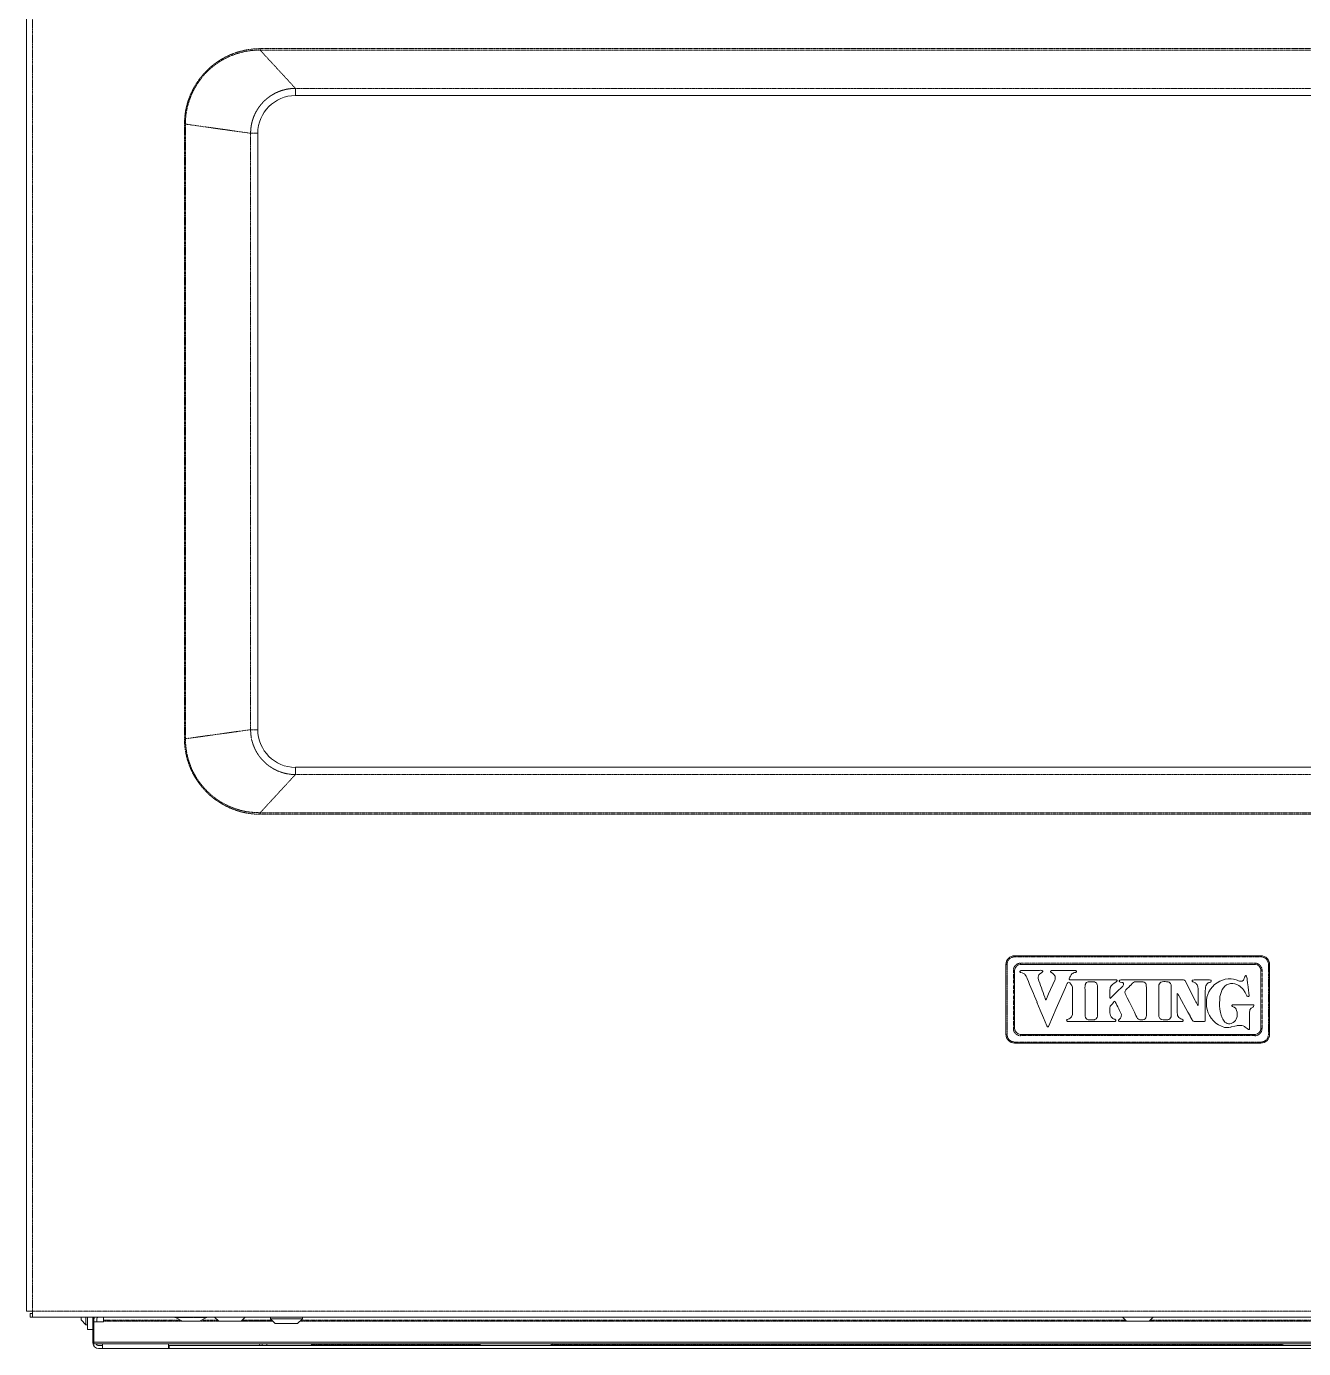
# Model space of a CAD drawing. Header units: millimetres. Extents: x 60499 to 556746, y 248297 to 497145.
# Drawn here: x 493954 to 508191, y 422627 to 437357 of the extents above; entities that cross this region are included whole.
import ezdxf

# ---------------------------------------------------------------- set-up
doc = ezdxf.new("R2010")
doc.units = ezdxf.units.MM
doc.linetypes.add('PHANTOM', pattern=[20, 10, -2, 2, -2, 2, -2])

msp = doc.modelspace()

# ---------------------------------------------------------------- linework, layer by layer
at = {"color": 7, "lineweight": 13, "ltscale": 0.03937}
for p, q in [((493954, 423045), (493954, 439589)), ((496953, 436587), (515731, 436587)), ((496533, 429522), (496533, 436167)), ((515731, 429103), (496953, 429103)), ((504872, 426128), (504872, 426905)), ((504970, 427003), (507714, 427003)), ((507650, 426906), (505035, 426906)), ((507812, 426905), (507812, 426128)), ((507714, 426030), (504970, 426030)), ((505035, 426127), (507650, 426127)), ((518661, 422976), (494023, 422976)), ((517945, 422699), (494707, 422699)), ((517945, 422681), (494707, 422681)), ((495536, 422627), (494801, 422627)), ((495544, 422660), (517107, 422660)), ((495544, 422627), (517107, 422627))]:
    msp.add_line(p, q, dxfattribs=at)
at = {"color": 7, "linetype": 'PHANTOM', "lineweight": 13, "ltscale": 0.03937}
for p, q in [((494023, 423045), (494023, 439589)), ((496560, 437110), (516124, 437110)), ((496560, 437092), (516124, 437092)), ((496953, 436667), (515731, 436667)), ((496953, 436667), (515731, 436667)), ((495715, 429421), (495715, 436269)), ((495726, 429421), (495726, 436269)), ((496453, 436167), (495726, 436269)), ((496453, 429522), (496453, 436167)), ((496453, 429522), (496453, 436167)), ((496453, 429522), (495726, 429421)), ((515731, 429023), (496953, 429023)), ((515731, 429023), (496953, 429023)), ((516124, 428597), (496560, 428597)), ((516124, 428579), (496560, 428579)), ((504885, 426127), (504885, 426906)), ((504970, 426991), (507714, 426991)), ((507650, 426920), (505035, 426920)), ((507799, 426906), (507799, 426127)), ((507714, 426042), (504970, 426042)), ((505035, 426113), (507650, 426113)), ((518661, 423045), (494023, 423045)), ((495669, 422944), (494812, 422944)), ((495690, 422933), (494812, 422933)), ((506216, 422933), (497005, 422933)), ((506205, 422944), (497016, 422944)), ((515679, 422933), (506470, 422933)), ((515668, 422944), (506481, 422944)), ((497131, 422669), (499011, 422669)), ((499807, 422669), (507961, 422669))]:
    msp.add_line(p, q, dxfattribs=at)
at = {"color": 7, "linetype": 'PHANTOM', "lineweight": 13, "ltscale": 0.000532736}
for p, q in [((496560, 437092), (496560, 437110)), ((496560, 428597), (496560, 428579))]:
    msp.add_line(p, q, dxfattribs=at)
at = {"color": 7, "linetype": 'PHANTOM', "lineweight": 13, "ltscale": 0.017224}
for p, q in [((496953, 436667), (496560, 437092)), ((496953, 429023), (496560, 428597))]:
    msp.add_line(p, q, dxfattribs=at)
at = {"color": 7, "linetype": 'PHANTOM', "lineweight": 13, "ltscale": 0.002375}
for p, q in [((496953, 436587), (496953, 436667)), ((496533, 436167), (496453, 436167)), ((496533, 429522), (496453, 429522)), ((496953, 429103), (496953, 429023))]:
    msp.add_line(p, q, dxfattribs=at)
at = {"color": 7, "linetype": 'PHANTOM', "lineweight": 13, "ltscale": 5.58688e-06}
for p, q in [((496953, 436667), (496953, 436667)), ((496953, 429023), (496953, 429023))]:
    msp.add_line(p, q, dxfattribs=at)
at = {"color": 7, "linetype": 'PHANTOM', "lineweight": 13, "ltscale": 3.36414e-06}
for p, q in [((496453, 436167), (496453, 436167)), ((496453, 429522), (496453, 429522))]:
    msp.add_line(p, q, dxfattribs=at)
at = {"color": 7, "linetype": 'PHANTOM', "lineweight": 13, "ltscale": 0.000342061}
for p, q in [((504970, 427003), (504970, 426991)), ((507714, 427003), (507714, 426991))]:
    msp.add_line(p, q, dxfattribs=at)
at = {"color": 7, "linetype": 'PHANTOM', "lineweight": 13, "ltscale": 0.000428808}
for p, q in [((505035, 426906), (505035, 426920)), ((507650, 426906), (507650, 426920))]:
    msp.add_line(p, q, dxfattribs=at)
at = {"color": 7, "linetype": 'PHANTOM', "lineweight": 13, "ltscale": 0.019357}
for p, q in [((504956, 426842), (504956, 426192)), ((507728, 426192), (507728, 426842))]:
    msp.add_line(p, q, dxfattribs=at)
at = {"color": 7, "lineweight": 13, "ltscale": 0.019292}
for p, q in [((504969, 426841), (504969, 426193)), ((507715, 426193), (507715, 426841))]:
    msp.add_line(p, q, dxfattribs=at)
at = {"color": 7, "lineweight": 13, "ltscale": 0.005341}
msp.add_line((505246, 426840), (505067, 426840), dxfattribs=at)
at = {"color": 7, "lineweight": 13, "ltscale": 5.24012e-05}
msp.add_line((505389, 426840), (505387, 426840), dxfattribs=at)
at = {"color": 7, "lineweight": 13, "ltscale": 0.004971}
msp.add_line((505598, 426840), (505431, 426840), dxfattribs=at)
at = {"color": 7, "lineweight": 13, "ltscale": 4.67569e-05}
msp.add_line((505576, 426743), (505576, 426745), dxfattribs=at)
at = {"color": 7, "lineweight": 13, "ltscale": 3.68235e-05}
msp.add_line((505641, 426840), (505639, 426840), dxfattribs=at)
at = {"color": 7, "lineweight": 13, "ltscale": 1.65543e-05}
msp.add_line((505658, 426831), (505657, 426832), dxfattribs=at)
at = {"color": 7, "lineweight": 13, "ltscale": 1.65199e-05}
msp.add_line((507439, 426736), (507438, 426736), dxfattribs=at)
at = {"color": 7, "lineweight": 13, "ltscale": 2.2698e-05}
msp.add_line((505549, 426681), (505549, 426681), dxfattribs=at)
at = {"color": 7, "lineweight": 13, "ltscale": 0.01452}
msp.add_line((506098, 426734), (505610, 426734), dxfattribs=at)
at = {"color": 7, "lineweight": 13, "ltscale": 0.008055}
msp.add_line((505616, 426637), (505616, 426367), dxfattribs=at)
at = {"color": 7, "lineweight": 13, "ltscale": 0.000179639}
msp.add_line((505755, 426623), (505755, 426617), dxfattribs=at)
at = {"color": 7, "lineweight": 13, "ltscale": 0.00151}
msp.add_line((505799, 426714), (505850, 426714), dxfattribs=at)
at = {"color": 7, "lineweight": 13, "ltscale": 1.31454e-05}
msp.add_line((506036, 426651), (506036, 426651), dxfattribs=at)
at = {"color": 7, "lineweight": 13, "ltscale": 1.35956e-05}
msp.add_line((506105, 426715), (506105, 426715), dxfattribs=at)
at = {"color": 7, "lineweight": 13, "ltscale": 0.018014}
msp.add_line((506783, 426734), (506178, 426734), dxfattribs=at)
at = {"color": 7, "lineweight": 13, "ltscale": 0.000793104}
msp.add_line((506264, 426677), (506282, 426696), dxfattribs=at)
at = {"color": 7, "lineweight": 13, "ltscale": 7.63263e-05}
msp.add_line((506380, 426714), (506383, 426714), dxfattribs=at)
at = {"color": 7, "lineweight": 13, "ltscale": 2.85595e-05}
msp.add_line((506413, 426709), (506414, 426709), dxfattribs=at)
at = {"color": 7, "lineweight": 13, "ltscale": 2.92034e-05}
msp.add_line((506435, 426683), (506436, 426682), dxfattribs=at)
at = {"color": 7, "lineweight": 13, "ltscale": 5.53293e-05}
msp.add_line((506577, 426602), (506577, 426604), dxfattribs=at)
at = {"color": 7, "lineweight": 13, "ltscale": 4.42303e-05}
msp.add_line((506614, 426713), (506615, 426713), dxfattribs=at)
at = {"color": 7, "lineweight": 13, "ltscale": 9.07184e-05}
msp.add_line((506851, 426734), (506848, 426734), dxfattribs=at)
at = {"color": 7, "lineweight": 13, "ltscale": 5.28809e-05}
msp.add_line((506876, 426716), (506875, 426718), dxfattribs=at)
at = {"color": 7, "lineweight": 13, "ltscale": 0.007044}
msp.add_line((506983, 426505), (506876, 426716), dxfattribs=at)
at = {"color": 7, "lineweight": 13, "ltscale": 0.00434}
msp.add_line((507118, 426734), (506972, 426734), dxfattribs=at)
at = {"color": 7, "lineweight": 13, "ltscale": 1.97451e-05}
msp.add_line((506984, 426700), (506985, 426699), dxfattribs=at)
at = {"color": 7, "lineweight": 13, "ltscale": 0.005628}
msp.add_line((507016, 426637), (507016, 426448), dxfattribs=at)
at = {"color": 7, "lineweight": 13, "ltscale": 9.13725e-05}
msp.add_line((507095, 426605), (507095, 426608), dxfattribs=at)
at = {"color": 7, "lineweight": 13, "ltscale": 0.004285}
msp.add_line((507095, 426461), (507095, 426605), dxfattribs=at)
at = {"color": 7, "lineweight": 13, "ltscale": 3.13846e-05}
msp.add_line((505307, 426540), (505306, 426541), dxfattribs=at)
at = {"color": 7, "lineweight": 13, "ltscale": 4.55302e-05}
msp.add_line((505332, 426540), (505332, 426538), dxfattribs=at)
at = {"color": 7, "lineweight": 13, "ltscale": 1.63404e-05}
msp.add_line((506032, 426588), (506032, 426588), dxfattribs=at)
at = {"color": 7, "lineweight": 13, "ltscale": 0.000926042}
msp.add_line((506032, 426556), (506032, 426588), dxfattribs=at)
at = {"color": 7, "lineweight": 13, "ltscale": 2.77574e-05}
msp.add_line((506032, 426556), (506032, 426556), dxfattribs=at)
at = {"color": 7, "lineweight": 13, "ltscale": 0.006367}
msp.add_line((506782, 426367), (506782, 426581), dxfattribs=at)
at = {"color": 7, "lineweight": 13, "ltscale": 0.000542319}
msp.add_line((506800, 426560), (506809, 426544), dxfattribs=at)
at = {"color": 7, "lineweight": 13, "ltscale": 0.000460262}
msp.add_line((506990, 426491), (506983, 426505), dxfattribs=at)
at = {"color": 7, "lineweight": 13, "ltscale": 0.000457782}
msp.add_line((506997, 426477), (506990, 426491), dxfattribs=at)
at = {"color": 7, "lineweight": 13, "ltscale": 0.004378}
msp.add_line((507095, 426314), (507095, 426461), dxfattribs=at)
at = {"color": 7, "lineweight": 13, "ltscale": 1.71533e-05}
msp.add_line((507256, 426513), (507256, 426513), dxfattribs=at)
at = {"color": 7, "lineweight": 13, "ltscale": 0.006506}
msp.add_line((507626, 426457), (507407, 426457), dxfattribs=at)
at = {"color": 7, "lineweight": 13, "ltscale": 1.38281e-05}
msp.add_line((505578, 426301), (505577, 426300), dxfattribs=at)
at = {"color": 7, "lineweight": 13, "ltscale": 0.000211348}
msp.add_line((505755, 426393), (505755, 426385), dxfattribs=at)
at = {"color": 7, "lineweight": 13, "ltscale": 9.083e-05}
msp.add_line((505889, 426316), (505890, 426319), dxfattribs=at)
at = {"color": 7, "lineweight": 13, "ltscale": 0.0006988}
msp.add_line((505893, 426411), (505893, 426434), dxfattribs=at)
at = {"color": 7, "lineweight": 13, "ltscale": 0.001124}
msp.add_line((506032, 426367), (506032, 426405), dxfattribs=at)
at = {"color": 7, "lineweight": 13, "ltscale": 2.79409e-05}
msp.add_line((506138, 426394), (506139, 426393), dxfattribs=at)
at = {"color": 7, "lineweight": 13, "ltscale": 2.59656e-05}
msp.add_line((506160, 426342), (506160, 426341), dxfattribs=at)
at = {"color": 7, "lineweight": 13, "ltscale": 2.54725e-05}
msp.add_line((506715, 426402), (506715, 426401), dxfattribs=at)
at = {"color": 7, "lineweight": 13, "ltscale": 6.24385e-05}
msp.add_line((506715, 426337), (506715, 426335), dxfattribs=at)
at = {"color": 7, "lineweight": 13, "ltscale": 2.28006e-05}
msp.add_line((506822, 426300), (506821, 426300), dxfattribs=at)
at = {"color": 7, "lineweight": 13, "ltscale": 0.000198537}
msp.add_line((506925, 426333), (506928, 426327), dxfattribs=at)
at = {"color": 7, "lineweight": 13, "ltscale": 0.001235}
msp.add_line((506928, 426327), (506948, 426291), dxfattribs=at)
at = {"color": 7, "lineweight": 13, "ltscale": 0.000112476}
msp.add_line((507095, 426311), (507095, 426314), dxfattribs=at)
at = {"color": 7, "lineweight": 13, "ltscale": 5.96097e-05}
msp.add_line((507598, 426412), (507600, 426413), dxfattribs=at)
at = {"color": 7, "lineweight": 13, "ltscale": 2.74364e-05}
msp.add_line((507627, 426432), (507628, 426433), dxfattribs=at)
at = {"color": 7, "lineweight": 13, "ltscale": 1.00735e-05}
msp.add_line((505328, 426222), (505328, 426222), dxfattribs=at)
at = {"color": 7, "lineweight": 13, "ltscale": 3.29381e-05}
msp.add_line((505351, 426222), (505352, 426223), dxfattribs=at)
at = {"color": 7, "lineweight": 13, "ltscale": 1.42931e-05}
msp.add_line((505551, 426279), (505551, 426279), dxfattribs=at)
at = {"color": 7, "lineweight": 13, "ltscale": 0.00942}
msp.add_line((505588, 426269), (505905, 426269), dxfattribs=at)
at = {"color": 7, "lineweight": 13, "ltscale": 4.62394e-05}
msp.add_line((505845, 426290), (505846, 426290), dxfattribs=at)
at = {"color": 7, "lineweight": 13, "ltscale": 0.000251591}
msp.add_line((506155, 426269), (506164, 426269), dxfattribs=at)
at = {"color": 7, "lineweight": 13, "ltscale": 8.23677e-05}
msp.add_line((506610, 426292), (506607, 426293), dxfattribs=at)
at = {"color": 7, "lineweight": 13, "ltscale": 3.17129e-05}
msp.add_line((506677, 426291), (506676, 426291), dxfattribs=at)
at = {"color": 7, "lineweight": 13, "ltscale": 0.001209}
msp.add_line((506755, 426269), (506796, 426269), dxfattribs=at)
at = {"color": 7, "lineweight": 13, "ltscale": 0.002181}
msp.add_line((506987, 426269), (507060, 426269), dxfattribs=at)
at = {"color": 7, "lineweight": 13, "ltscale": 0.000296981}
msp.add_line((507060, 426269), (507070, 426269), dxfattribs=at)
at = {"color": 7, "lineweight": 13, "ltscale": 3.31889e-05}
msp.add_line((507298, 426284), (507297, 426285), dxfattribs=at)
at = {"color": 7, "lineweight": 13, "ltscale": 0.000144646}
msp.add_line((507404, 426260), (507400, 426257), dxfattribs=at)
at = {"color": 7, "lineweight": 13, "ltscale": 0.000190123}
msp.add_line((507562, 426192), (507567, 426188), dxfattribs=at)
at = {"color": 7, "linetype": 'PHANTOM', "lineweight": 13, "ltscale": 0.000342001}
for p, q in [((504970, 426030), (504970, 426042)), ((507714, 426030), (507714, 426042))]:
    msp.add_line(p, q, dxfattribs=at)
at = {"color": 7, "linetype": 'PHANTOM', "lineweight": 13, "ltscale": 0.000428868}
for p, q in [((505035, 426127), (505035, 426113)), ((507650, 426127), (507650, 426113))]:
    msp.add_line(p, q, dxfattribs=at)
at = {"color": 7, "lineweight": 13, "ltscale": 0.00205}
for q in [(493954, 423045), (494023, 422976)]:
    msp.add_line((494023, 423045), q, dxfattribs=at)
at = {"color": 7, "lineweight": 13, "ltscale": 0.0012}
msp.add_line((493994, 422976), (493994, 423016), dxfattribs=at)
at = {"color": 7, "lineweight": 13, "ltscale": 0.000850017}
for p, q in [((494023, 423016), (493994, 423016)), ((494023, 422976), (493994, 422976))]:
    msp.add_line(p, q, dxfattribs=at)
at = {"color": 7, "lineweight": 13, "ltscale": 0.000887653}
msp.add_line((494564, 422976), (494564, 422946), dxfattribs=at)
at = {"color": 7, "lineweight": 13, "ltscale": 0.002227}
for p, q in [((494564, 422946), (494617, 422893)), ((496726, 422905), (496673, 422958)), ((496977, 422905), (497030, 422958))]:
    msp.add_line(p, q, dxfattribs=at)
at = {"color": 7, "lineweight": 13, "ltscale": 0.000395827}
msp.add_line((494617, 422963), (494617, 422976), dxfattribs=at)
at = {"color": 7, "lineweight": 13, "ltscale": 0.002067}
msp.add_line((494617, 422963), (494617, 422893), dxfattribs=at)
at = {"color": 7, "lineweight": 13, "ltscale": 0.004025}
for p, q in [((494635, 422841), (494635, 422976)), ((494694, 422976), (494694, 422841))]:
    msp.add_line(p, q, dxfattribs=at)
at = {"color": 7, "lineweight": 13, "ltscale": 0.007274}
msp.add_line((494696, 422976), (494696, 422732), dxfattribs=at)
at = {"color": 7, "lineweight": 13, "ltscale": 0.000532916}
msp.add_line((494707, 422958), (494707, 422976), dxfattribs=at)
at = {"color": 7, "lineweight": 13, "ltscale": 0.000975782}
for p, q in [((494707, 422958), (494707, 422925)), ((494737, 422958), (494737, 422925))]:
    msp.add_line(p, q, dxfattribs=at)
at = {"color": 7, "lineweight": 13, "ltscale": 0.003125}
msp.add_line((494707, 422925), (494812, 422925), dxfattribs=at)
at = {"color": 7, "lineweight": 13, "ltscale": 0.006752}
msp.add_line((494707, 422925), (494707, 422699), dxfattribs=at)
at = {"color": 7, "lineweight": 13, "ltscale": 0.000951752}
msp.add_line((494812, 422976), (494812, 422944), dxfattribs=at)
at = {"color": 7, "lineweight": 13, "ltscale": 0.000321876}
msp.add_line((494812, 422944), (494812, 422933), dxfattribs=at)
at = {"color": 7, "lineweight": 13, "ltscale": 0.00023513}
msp.add_line((494812, 422933), (494812, 422925), dxfattribs=at)
at = {"color": 7, "linetype": 'PHANTOM', "lineweight": 13, "ltscale": 0.010349}
msp.add_line((495962, 422971), (495614, 422971), dxfattribs=at)
at = {"color": 7, "lineweight": 13, "ltscale": 0.002582}
for p, q in [((495692, 422932), (495614, 422971)), ((495884, 422932), (495962, 422971))]:
    msp.add_line(p, q, dxfattribs=at)
at = {"color": 7, "linetype": 'PHANTOM', "lineweight": 13, "ltscale": 0.00573}
msp.add_line((495692, 422932), (495884, 422932), dxfattribs=at)
at = {"color": 7, "lineweight": 13, "ltscale": 0.005507}
msp.add_line((495696, 422932), (495881, 422932), dxfattribs=at)
at = {"color": 7, "linetype": 'PHANTOM', "lineweight": 13, "ltscale": 0.006221}
msp.add_line((496095, 422933), (495886, 422933), dxfattribs=at)
at = {"color": 7, "linetype": 'PHANTOM', "lineweight": 13, "ltscale": 0.005255}
msp.add_line((496084, 422944), (495908, 422944), dxfattribs=at)
at = {"color": 7, "lineweight": 13, "ltscale": 0.001874}
for p, q in [((496097, 422932), (496052, 422976)), ((496348, 422932), (496392, 422976)), ((506217, 422932), (506173, 422976)), ((506469, 422932), (506513, 422976))]:
    msp.add_line(p, q, dxfattribs=at)
at = {"color": 7, "lineweight": 13, "ltscale": 0.003738}
for p, q in [((496097, 422932), (496222, 422932)), ((496348, 422932), (496222, 422932)), ((506217, 422932), (506343, 422932)), ((506469, 422932), (506343, 422932))]:
    msp.add_line(p, q, dxfattribs=at)
at = {"color": 7, "linetype": 'PHANTOM', "lineweight": 13, "ltscale": 0.010347}
msp.add_line((496697, 422933), (496350, 422933), dxfattribs=at)
at = {"color": 7, "linetype": 'PHANTOM', "lineweight": 13, "ltscale": 0.009703}
msp.add_line((496686, 422944), (496360, 422944), dxfattribs=at)
at = {"color": 7, "lineweight": 13, "ltscale": 0.000549977}
for p, q in [((496673, 422958), (496673, 422976)), ((497030, 422958), (497030, 422976))]:
    msp.add_line(p, q, dxfattribs=at)
at = {"color": 7, "lineweight": 13, "ltscale": 0.004665}
msp.add_line((496673, 422958), (496830, 422958), dxfattribs=at)
at = {"color": 7, "lineweight": 13, "ltscale": 0.00596}
msp.add_line((497030, 422958), (496830, 422958), dxfattribs=at)
at = {"color": 7, "lineweight": 13, "ltscale": 0.000550007}
msp.add_line((494617, 422893), (494635, 422893), dxfattribs=at)
at = {"color": 7, "lineweight": 13, "ltscale": 0.00175}
msp.add_line((494694, 422841), (494635, 422841), dxfattribs=at)
at = {"color": 7, "lineweight": 13, "ltscale": 0.003282}
msp.add_line((496726, 422905), (496836, 422905), dxfattribs=at)
at = {"color": 7, "lineweight": 13, "ltscale": 0.004193}
msp.add_line((496977, 422905), (496836, 422905), dxfattribs=at)
at = {"color": 7, "lineweight": 13, "ltscale": 0.001246}
for p, q in [((494696, 422690), (494696, 422732)), ((494759, 422660), (494801, 422660)), ((494759, 422627), (494801, 422627))]:
    msp.add_line(p, q, dxfattribs=at)
at = {"color": 7, "lineweight": 13, "ltscale": 0.00033305}
msp.add_line((494696, 422732), (494707, 422732), dxfattribs=at)
at = {"color": 7, "lineweight": 13, "ltscale": 0.000514774}
msp.add_line((494707, 422699), (494707, 422681), dxfattribs=at)
at = {"color": 7, "lineweight": 13, "ltscale": 0.001619}
for p, q in [((494801, 422681), (494801, 422627)), ((495536, 422681), (495536, 422627))]:
    msp.add_line(p, q, dxfattribs=at)
at = {"color": 7, "lineweight": 13, "ltscale": 0.000249998}
for p, q in [((495536, 422660), (495544, 422660)), ((495536, 422627), (495544, 422627))]:
    msp.add_line(p, q, dxfattribs=at)
at = {"color": 7, "lineweight": 13, "ltscale": 0.000999991}
msp.add_line((495544, 422627), (495544, 422660), dxfattribs=at)
at = {"color": 7, "lineweight": 13, "ltscale": 0.000619483}
for p, q in [((496582, 422681), (496582, 422660)), ((496634, 422681), (496634, 422660)), ((497131, 422660), (497131, 422681)), ((499011, 422681), (499011, 422660)), ((507961, 422681), (507961, 422660))]:
    msp.add_line(p, q, dxfattribs=at)
at = {"color": 7, "linetype": 'PHANTOM', "lineweight": 13, "ltscale": 0.03937}
for points in [[(495715, 436269), (495716, 436298), (495719, 436345), (495727, 436409), (495740, 436472), (495758, 436533), (495781, 436594), (495808, 436652), (495840, 436708), (495875, 436762), (495915, 436812), (495959, 436860), (496006, 436904), (496056, 436944), (496109, 436980), (496165, 437012), (496223, 437040), (496283, 437064), (496345, 437082), (496408, 437096), (496472, 437105), (496530, 437109), (496560, 437110)], [(495726, 436269), (495728, 436323), (495733, 436377), (495742, 436430), (495754, 436482), (495772, 436541), (495795, 436599), (495821, 436654), (495852, 436707), (495887, 436758), (495925, 436807), (495967, 436852), (496012, 436894), (496060, 436932), (496111, 436967), (496164, 436998), (496219, 437024), (496277, 437047), (496336, 437065), (496388, 437077), (496441, 437086), (496494, 437091), (496527, 437092), (496560, 437092)], [(496560, 428579), (496531, 428580), (496473, 428584), (496409, 428593), (496346, 428607), (496284, 428626), (496224, 428649), (496166, 428677), (496110, 428709), (496056, 428745), (496006, 428785), (495959, 428829), (495916, 428877), (495876, 428927), (495840, 428981), (495810, 429033), (495784, 429088), (495762, 429145), (495744, 429203), (495731, 429262), (495721, 429322), (495716, 429382), (495715, 429421)], [(496560, 428597), (496506, 428598), (496452, 428603), (496399, 428610), (496339, 428624), (496281, 428642), (496223, 428664), (496168, 428690), (496114, 428720), (496064, 428755), (496015, 428793), (495970, 428835), (495928, 428880), (495889, 428928), (495854, 428978), (495823, 429032), (495796, 429087), (495774, 429144), (495757, 429196), (495744, 429248), (495735, 429301), (495729, 429355), (495727, 429388), (495726, 429421)], [(504872, 426905), (504872, 426905), (504872, 426905), (504873, 426905), (504873, 426905), (504876, 426906), (504885, 426906)], [(507812, 426905), (507812, 426905), (507812, 426905), (507812, 426905), (507811, 426905), (507808, 426906), (507799, 426906)], [(504969, 426841), (504969, 426841), (504969, 426841), (504969, 426841), (504969, 426841), (504966, 426841), (504956, 426842)], [(507715, 426841), (507715, 426841), (507715, 426841), (507715, 426841), (507715, 426841), (507718, 426841), (507728, 426842)], [(504969, 426193), (504969, 426193), (504969, 426192), (504969, 426192), (504969, 426192), (504966, 426192), (504956, 426192)], [(507715, 426193), (507715, 426193), (507715, 426192), (507715, 426192), (507715, 426192), (507718, 426192), (507728, 426192)], [(504872, 426128), (504872, 426128), (504872, 426128), (504873, 426128), (504873, 426128), (504876, 426127), (504885, 426127)], [(507812, 426128), (507812, 426128), (507812, 426128), (507812, 426128), (507811, 426128), (507808, 426127), (507799, 426127)]]:
    msp.add_lwpolyline(points, dxfattribs=at)
at = {"color": 7, "lineweight": 13, "ltscale": 0.03937}
for points in [[(505037, 426837), (505032, 426833), (505029, 426828), (505029, 426824), (505031, 426821), (505036, 426817), (505039, 426816)], [(505039, 426816), (505055, 426814), (505070, 426807), (505078, 426801), (505085, 426793), (505097, 426776), (505104, 426762), (505110, 426748)], [(505067, 426840), (505056, 426840), (505044, 426839)], [(505231, 426750), (505231, 426764), (505234, 426778), (505241, 426790), (505249, 426800), (505259, 426807), (505274, 426816)], [(505268, 426840), (505261, 426841), (505246, 426840)], [(505274, 426816), (505278, 426819), (505282, 426823), (505283, 426827), (505283, 426831), (505281, 426834), (505275, 426837)], [(505387, 426840), (505378, 426838), (505372, 426833), (505369, 426828), (505370, 426823), (505374, 426819), (505379, 426816)], [(505379, 426816), (505396, 426806), (505404, 426799), (505411, 426791), (505416, 426783), (505420, 426775), (505422, 426763), (505421, 426750)], [(505431, 426840), (505403, 426840), (505389, 426840)], [(505576, 426745), (505586, 426766), (505591, 426777), (505601, 426792), (505609, 426800), (505618, 426807), (505627, 426812), (505637, 426815), (505648, 426816)], [(505600, 426734), (505589, 426735), (505584, 426736), (505580, 426737), (505579, 426738)], [(505639, 426840), (505625, 426840), (505598, 426840)], [(505657, 426832), (505655, 426835), (505652, 426838), (505645, 426840), (505641, 426840)], [(505648, 426816), (505652, 426818), (505655, 426820), (505657, 426824), (505658, 426827), (505658, 426831)], [(507384, 426745), (507351, 426745), (507318, 426741), (507287, 426732), (507256, 426720), (507227, 426703), (507199, 426682), (507175, 426658), (507153, 426631), (507136, 426601), (507123, 426572), (507114, 426541), (507109, 426509), (507108, 426476)], [(507438, 426736), (507411, 426743), (507384, 426745)], [(507533, 426766), (507529, 426750), (507526, 426743), (507521, 426733), (507517, 426728), (507511, 426724), (507505, 426721), (507498, 426719), (507491, 426719)], [(507553, 426776), (507550, 426781), (507548, 426782), (507545, 426782), (507542, 426780), (507539, 426777), (507535, 426769), (507533, 426766)], [(507561, 426746), (507558, 426764), (507555, 426772)], [(505417, 426732), (505349, 426578), (505332, 426540)], [(505352, 426223), (505434, 426414), (505536, 426651), (505549, 426681)], [(505549, 426681), (505555, 426693), (505558, 426698), (505563, 426705), (505569, 426710)], [(505569, 426710), (505577, 426706), (505585, 426701), (505598, 426688), (505607, 426672), (505613, 426655), (505616, 426637)], [(505756, 426678), (505755, 426667), (505754, 426645), (505755, 426623)], [(505755, 426617), (505755, 426439), (505755, 426393)], [(505799, 426714), (505789, 426712), (505779, 426709), (505772, 426705), (505766, 426700), (505761, 426692), (505758, 426684), (505756, 426678)], [(505891, 426680), (505887, 426691), (505881, 426700), (505872, 426707), (505861, 426712), (505850, 426714)], [(505893, 426434), (505894, 426543), (505893, 426651)], [(506032, 426588), (506032, 426619), (506033, 426639), (506035, 426647), (506036, 426651)], [(506036, 426651), (506047, 426667), (506061, 426682), (506080, 426696)], [(506176, 426666), (506106, 426596), (506036, 426526)], [(506080, 426696), (506097, 426708), (506105, 426715)], [(506111, 426728), (506110, 426732), (506106, 426734), (506104, 426734), (506098, 426734)], [(506105, 426715), (506110, 426720), (506111, 426722), (506111, 426728)], [(506135, 426720), (506137, 426716), (506140, 426712), (506145, 426710), (506147, 426710)], [(506161, 426735), (506152, 426734), (506144, 426732)], [(506147, 426710), (506163, 426707), (506171, 426706), (506176, 426703), (506181, 426700), (506184, 426696), (506185, 426691), (506184, 426685), (506182, 426679), (506176, 426666)], [(506214, 426559), (506205, 426575), (506202, 426584), (506200, 426597), (506202, 426610), (506210, 426622)], [(506210, 426622), (506225, 426639), (506241, 426655), (506257, 426671)], [(506282, 426696), (506293, 426705), (506305, 426711), (506311, 426713)], [(506312, 426713), (506326, 426714), (506353, 426714), (506380, 426714)], [(506383, 426714), (506396, 426713), (506403, 426712), (506413, 426709)], [(506414, 426709), (506424, 426702), (506431, 426693), (506435, 426683)], [(506436, 426682), (506437, 426672), (506438, 426646)], [(506438, 426646), (506439, 426596), (506438, 426545)], [(506577, 426667), (506579, 426680), (506584, 426692), (506591, 426702), (506601, 426709), (506614, 426713)], [(506577, 426604), (506577, 426646), (506577, 426667)], [(506577, 426340), (506577, 426523), (506577, 426602)], [(506680, 426712), (506691, 426709), (506700, 426703), (506707, 426694), (506713, 426681), (506715, 426667), (506715, 426663)], [(506715, 426663), (506716, 426621), (506715, 426536), (506715, 426402)], [(506848, 426734), (506815, 426735), (506783, 426734)], [(506867, 426729), (506863, 426732), (506854, 426734), (506851, 426734)], [(506875, 426718), (506870, 426726), (506867, 426729)], [(506972, 426734), (506959, 426733), (506954, 426731), (506950, 426728), (506949, 426723), (506950, 426720), (506952, 426716)], [(506952, 426716), (506953, 426715), (506955, 426714), (506961, 426711), (506981, 426701), (506984, 426700)], [(506985, 426699), (506992, 426694), (506998, 426687), (507003, 426680), (507007, 426672), (507013, 426655), (507016, 426637)], [(507095, 426608), (507096, 426638), (507098, 426652), (507101, 426667), (507107, 426680)], [(507137, 426705), (507143, 426707), (507150, 426708), (507155, 426710), (507160, 426716), (507162, 426723)], [(507162, 426723), (507160, 426728), (507156, 426731), (507152, 426732), (507142, 426734)], [(507256, 426513), (507259, 426548), (507267, 426582), (507275, 426605), (507285, 426626), (507297, 426646), (507313, 426664), (507332, 426678), (507353, 426688), (507377, 426693)], [(507377, 426693), (507402, 426694), (507425, 426690), (507448, 426682), (507468, 426671), (507482, 426661), (507494, 426650), (507508, 426637), (507520, 426622), (507539, 426593), (507555, 426563)], [(507491, 426719), (507475, 426720), (507464, 426725), (507451, 426731), (507439, 426736)], [(505219, 426485), (505256, 426398), (505293, 426310), (505328, 426222)], [(505318, 426511), (505317, 426513), (505315, 426516), (505310, 426528), (505307, 426540)], [(505332, 426538), (505326, 426524), (505323, 426519), (505320, 426513), (505318, 426511)], [(506036, 426526), (506034, 426528), (506032, 426534), (506032, 426543), (506032, 426556)], [(506032, 426405), (506032, 426415), (506032, 426427), (506033, 426435), (506033, 426439), (506034, 426441), (506035, 426442)], [(506061, 426469), (506069, 426479), (506077, 426488), (506087, 426496)], [(506087, 426496), (506088, 426495), (506090, 426492), (506094, 426484), (506101, 426472)], [(506306, 426373), (506250, 426486), (506226, 426534), (506214, 426558)], [(506782, 426581), (506786, 426580), (506791, 426577), (506793, 426574), (506797, 426565)], [(506809, 426544), (506901, 426376), (506925, 426333)], [(507016, 426448), (507014, 426449), (507012, 426451), (507008, 426457), (506999, 426473), (506997, 426477)], [(507108, 426476), (507110, 426439), (507116, 426403), (507127, 426369), (507142, 426336), (507162, 426306), (507185, 426278), (507212, 426254), (507242, 426233), (507274, 426217), (507309, 426205)], [(507297, 426285), (507289, 426298), (507282, 426312), (507271, 426341), (507263, 426372), (507258, 426408), (507255, 426444), (507254, 426479), (507256, 426513)], [(507391, 426448), (507392, 426444), (507394, 426442), (507398, 426438), (507404, 426434)], [(507407, 426457), (507399, 426455), (507394, 426452)], [(507555, 426563), (507559, 426557), (507563, 426552), (507568, 426549), (507573, 426549), (507578, 426551), (507583, 426557)], [(507628, 426433), (507634, 426438), (507637, 426445), (507638, 426451), (507635, 426455), (507628, 426457), (507626, 426457)], [(505559, 426294), (505554, 426292), (505551, 426290), (505549, 426285), (505551, 426279)], [(505577, 426300), (505568, 426297), (505559, 426294)], [(505616, 426367), (505613, 426349), (505607, 426331), (505602, 426323), (505597, 426315), (505588, 426307), (505578, 426301)], [(505755, 426385), (505755, 426357), (505755, 426337)], [(505846, 426290), (505859, 426291), (505864, 426293), (505872, 426296), (505880, 426302), (505887, 426311), (505889, 426316)], [(505890, 426319), (505892, 426326), (505893, 426340)], [(505893, 426340), (505893, 426383), (505893, 426411)], [(506070, 426301), (506063, 426305), (506057, 426310), (506047, 426322), (506039, 426336), (506034, 426352), (506032, 426367)], [(506089, 426295), (506081, 426297), (506073, 426300)], [(506160, 426341), (506159, 426332), (506157, 426324), (506149, 426309), (506138, 426296), (506134, 426293)], [(506139, 426393), (506146, 426379), (506156, 426357), (506160, 426347), (506160, 426342)], [(506336, 426312), (506331, 426320), (506322, 426337), (506306, 426373)], [(506398, 426291), (506382, 426290), (506375, 426290), (506364, 426291), (506352, 426296), (506341, 426305), (506337, 426311)], [(506438, 426338), (506437, 426324), (506432, 426312), (506423, 426301), (506412, 426294), (506398, 426291)], [(506438, 426407), (506438, 426373), (506438, 426338)], [(506607, 426293), (506600, 426295), (506594, 426299), (506588, 426305), (506584, 426311), (506580, 426319), (506578, 426328), (506577, 426340)], [(506715, 426335), (506713, 426322), (506708, 426311), (506700, 426301), (506689, 426294), (506677, 426291)], [(506715, 426401), (506716, 426358), (506715, 426337)], [(506800, 426317), (506793, 426328), (506787, 426339), (506784, 426353), (506782, 426367)], [(506844, 426291), (506835, 426296), (506828, 426298), (506822, 426300)], [(507095, 426282), (507095, 426293), (507095, 426311)], [(507404, 426434), (507418, 426429), (507430, 426420), (507438, 426408), (507444, 426395), (507449, 426375), (507451, 426356)], [(507451, 426356), (507449, 426328), (507447, 426315), (507441, 426298), (507431, 426282), (507419, 426270), (507404, 426260)], [(507589, 426341), (507588, 426354), (507589, 426376), (507590, 426392), (507592, 426399), (507595, 426406), (507598, 426412)], [(507600, 426413), (507607, 426419), (507622, 426428), (507627, 426432)], [(505328, 426222), (505331, 426217), (505334, 426213), (505337, 426211), (505341, 426211), (505344, 426213), (505347, 426215), (505351, 426222)], [(505551, 426279), (505552, 426277), (505557, 426274), (505560, 426272), (505569, 426270), (505585, 426269), (505588, 426269)], [(505793, 426291), (505810, 426289), (505822, 426289), (505845, 426290)], [(505905, 426269), (505976, 426269), (506047, 426269)], [(506047, 426269), (506073, 426270), (506084, 426270)], [(506091, 426271), (506094, 426273), (506097, 426276), (506098, 426279)], [(506134, 426293), (506130, 426288), (506129, 426285), (506128, 426281), (506129, 426278), (506132, 426275), (506137, 426272)], [(506137, 426272), (506143, 426270), (506155, 426269)], [(506164, 426269), (506278, 426269), (506755, 426269)], [(506676, 426291), (506665, 426290), (506643, 426289), (506625, 426290), (506610, 426292)], [(506816, 426270), (506831, 426270), (506839, 426271)], [(506841, 426272), (506845, 426274), (506847, 426277), (506848, 426281), (506847, 426286), (506845, 426289)], [(506948, 426291), (506954, 426281), (506957, 426277)], [(506963, 426273), (506971, 426271), (506987, 426269)], [(507070, 426269), (507078, 426269), (507085, 426271), (507092, 426274), (507094, 426277)], [(507400, 426257), (507385, 426250), (507369, 426246), (507354, 426246), (507339, 426249), (507326, 426256), (507314, 426265), (507305, 426274), (507298, 426284)], [(507309, 426205), (507341, 426204), (507356, 426204), (507376, 426208)], [(507384, 426210), (507423, 426219), (507443, 426224)], [(507458, 426226), (507479, 426228), (507489, 426228), (507503, 426226), (507517, 426221), (507531, 426214)], [(507531, 426214), (507541, 426207), (507562, 426192)], [(507567, 426188), (507574, 426184), (507578, 426183)], [(507578, 426183), (507585, 426183), (507587, 426185), (507588, 426187), (507589, 426195)]]:
    msp.add_lwpolyline(points, dxfattribs=at)
at = {"color": 7, "linetype": 'PHANTOM', "lineweight": 13, "ltscale": 0.03937}
for centre, radius, start, end in [((496953, 436167), 500, 90.0056, 179.9992), ((496953, 436167), 500, 90.0191, 179.9934), ((496953, 429522), 500, 180.0021, 269.9921), ((496953, 429522), 500, 180.0066, 269.9808), ((504971, 426906), 85.1, 90.1086, 180.1084), ((505035, 426842), 78.5, 90.1093, 180.109), ((507649, 426842), 78.5, 359.891, 89.8907), ((507714, 426906), 85.1, 359.8916, 89.8914), ((505035, 426191), 78.5, 179.8906, 269.8903), ((507649, 426191), 78.5, 270.1097, 0.1094), ((504971, 426127), 85.1, 179.8911, 269.8909), ((507714, 426127), 85.1, 270.1091, 0.1089)]:
    msp.add_arc(centre, radius, start, end, dxfattribs=at)
at = {"color": 7, "lineweight": 13, "ltscale": 0.03937}
for centre, radius, start, end in [((496953, 436167), 420, 90.0099, 179.9959), ((496953, 429522), 420, 180.0018, 269.9927), ((504970, 426905), 98, 90, 180), ((505035, 426841), 65.3, 90, 180), ((507650, 426841), 65.3, 0, 90), ((507714, 426905), 98, 360, 90), ((505048, 426813), 26.7, 97.873, 114.5663), ((566118, 452012), 66032, 202.49466, 202.74171), ((463566, 411703), 44299, 19.5695, 19.8571), ((505261, 426803), 37.5, 67.2155, 78.6772), ((505373, 426753), 48.7, 334.6968, 355.5425), ((505539, 426716), 45.8, 29.0651, 35.9273), ((507504, 426752), 54.6, 21.5598, 25.9621), ((506294, 426594), 1276, 5.2516, 6.8201), ((505601, 427043), 308, 269.7305, 271.7608), ((505819, 426663), 74.2, 1.2711, 13.0078), ((505474, 426653), 420, 359.7322, 1.6171), ((506143, 426722), 7.8, 134.7347, 195.2741), ((506151, 426713), 19.9, 108.0802, 132.9949), ((506167, 426300), 435, 88.6177, 90.782), ((506063, 426868), 277, 314.4519, 316.3756), ((506645, 426491), 224, 89.3895, 97.7012), ((506644, 426448), 267, 83.2971, 89.2593), ((506667, 426646), 67.6, 78.6196, 82.7609), ((507157, 426652), 57.4, 113.5946, 150.6276), ((507128, 426166), 569, 89.4418, 91.0734), ((507132, 426611), 124, 85.336, 89.1146), ((507143, 426685), 21.2, 108.2091, 114.6538), ((508546, 426804), 986, 185.4006, 187.0448), ((496838, 425326), 10815, 6.5386, 7.2086), ((505603, 426883), 618, 314.3801, 317.8797), ((498449, 422661), 8548, 25.8933, 26.4704), ((528245, 426449), 21807, 179.7497, 180.1107), ((506864, 426592), 72.1, 201.5536, 206.2713), ((507399, 426446), 8.11, 135.3271, 168.2901), ((505832, 426339), 76.6, 181.56, 187.7693), ((506084, 426332), 34.6, 245.2068, 251.1305), ((506080, 426275), 21, 45.7822, 66.8595), ((506845, 426351), 56.2, 217.1536, 244.6498), ((477858, 426276), 29731, 359.8434, 0.1247), ((505035, 426193), 65.3, 180, 270), ((505805, 426350), 60.7, 253.5744, 258.6923), ((506083, 426306), 35.3, 271.6054, 283.5947), ((506087, 426282), 11.3, 344.7049, 46.4879), ((506791, 427433), 1164, 270.242, 271.2109), ((506837, 426283), 12.6, 278.9399, 291.3515), ((506830, 426277), 20, 39.6209, 46.2984), ((506971, 426293), 21.3, 228.7044, 247.4794), ((507078, 426282), 16.5, 340.9409, 357.9714), ((507326, 426435), 233, 282.4427, 284.4257), ((507507, 425892), 338, 98.3299, 101.0313), ((507650, 426193), 65.3, 270, 0), ((504970, 426128), 98, 180, 270), ((507714, 426128), 98, 270, 0), ((495618, 422979), 8.4, 198.5474, 243.435), ((495696, 422940), 8.4, 243.435, 270), ((495881, 422940), 8.4, 270, 296.565), ((495958, 422979), 8.4, 296.5651, 341.4526), ((494759, 422690), 63, 180, 270), ((494759, 422690), 29.4, 196.9791, 270), ((499762, 422746), 88.7, 285.8198, 313.3252)]:
    msp.add_arc(centre, radius, start, end, dxfattribs=at)
for centre, major_axis, ratio, start_param, end_param in [((505969, 426496), (202, 192), 0.377027, 2.890675, 3.354919), ((494763, 422958), (55.3, 0), 0.766044, 2.705595, 3.141593), ((494763, 422958), (25.2, 0), 0.766044, 1.953689, 3.141593), ((496582, 422713), (0, 56.3), 0.866025, 2.178067, 2.794586)]:
    msp.add_ellipse(centre, major_axis=major_axis, ratio=ratio, start_param=start_param, end_param=end_param, dxfattribs=at)

doc.saveas('drawing.dxf')
